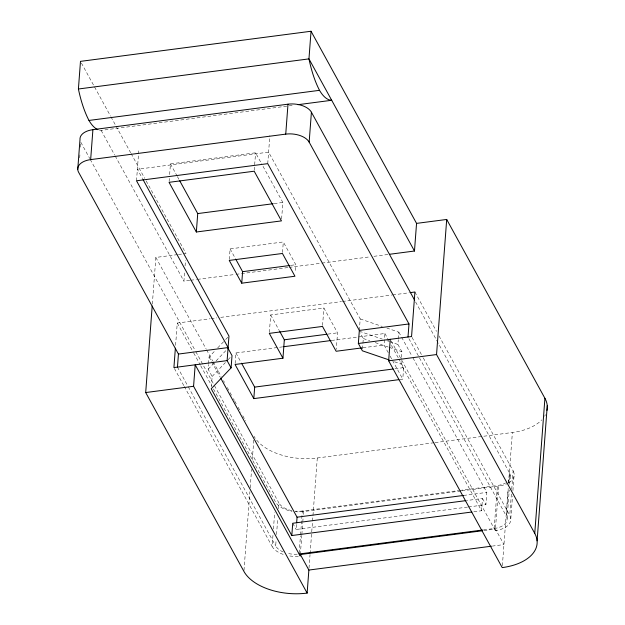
<?xml version="1.0" encoding="UTF-8"?>
<svg xmlns="http://www.w3.org/2000/svg" width="625" height="625" viewBox="0 0 625 625"><rect width="100%" height="100%" fill="white"/><g stroke="black" fill="none" stroke-linecap="round" stroke-linejoin="round"><path stroke-width="0.47" stroke-dasharray="3.12 2.34" d="M79.695 157.789L79.914 154.891M80.492 147.164L80.789 143.305M136.508 180.789L138.758 150.852M152.344 304.102L155.852 257.445L177.523 254.617M169.133 181.359L169.352 178.453M169.648 174.57L170.445 163.906L255.57 152.789L261.125 162.891M175.586 345.32L177.258 323.055L210.102 318.766M189.711 280.391L183.922 281.141L184.711 270.664M185.07 265.898L185.5 260.18M211.352 386.883L212.133 376.492L208.156 369.242L208.508 364.523M208.578 363.578L209.078 356.961L215.047 350.695M229.312 259.461L230.102 248.906L283.305 241.953L295.812 264.727L295.234 272.398M235.133 363.508L235.922 352.953L283.805 346.703M254.258 170.242L255.57 152.789M267.742 163.648L269.844 135.648M243.984 570.422L249.906 491.695M250.195 487.812L251.586 469.344M252.312 459.625L253.773 440.188M269.375 332.406L270.688 314.953L323.891 308.008L337.531 332.844L336.289 349.344M281.609 218.938L282.852 202.461L261.586 163.727M282.516 252.508L283.305 241.953M283.188 554.398A22.391 12.648 4.3 0 1 272.133 546.43L273 534.812M273.438 529.008L274.68 512.555M283.211 551.961A18.656 10.539 4.3 0 1 275.68 545.969L276.109 540.234M276.539 534.5L277.688 519.219M278.477 508.711L278.906 502.977L214.141 385.047M467.508 507.078L296.141 529.469L296.57 523.797M299.164 553.039L300.461 535.852M300.531 534.891L302.328 511.008L458.781 490.57M300.344 554.531L301.781 535.43M301.852 534.469L302.719 523.008M302.789 522.055L303.078 518.234M303.359 514.414L303.578 511.547L460.992 490.984M322.578 325.461L323.891 308.008M309.016 568.125L310.031 554.594M310.102 553.633L317.297 457.984A50.375 28.461 4.3 0 1 254.07 436.297M359.336 330.438L360.203 318.922L268.609 152.133L137.367 169.281L142.539 178.688M362.516 348.914L362.867 344.188M362.938 343.242L363.297 338.523L360.172 332.828M388.25 352.695L384.031 345.008L384.898 333.492L332.172 340.383M401.469 357.367L401.891 351.695L397.914 344.453L398.273 339.734M398.344 338.789L398.836 332.172L386.883 328.07M473.828 511.766L481.57 510.75L400.969 363.984L401.398 358.312M399.883 379.539L402.781 379.156L403.648 367.641L398.961 359.109M481.57 510.75L482.492 498.469L467 500.492M468.477 506.953L485.906 504.68L486.828 492.398L412.414 356.891M483.555 529.898L494.18 528.516L497.406 485.523A18.656 10.539 4.3 0 0 505.516 482.984M511.375 494.094L509.773 515.383A22.391 12.648 4.3 0 1 495.312 530.586L498.664 486.062A22.391 12.648 4.3 0 0 507.586 483.445M502.367 565.68L508.164 488.531M508.602 482.734L512.383 432.5A50.375 28.461 4.3 0 0 541.742 419.891M494.18 528.516A18.656 10.539 4.3 0 0 506.227 515.852L508.312 488.148M508.672 483.367L509.461 472.859L438.125 342.961M507.094 518.602L509.25 489.945M509.68 484.219L510.328 475.617M511.742 489.25L513.125 470.859L438.875 335.656M510.812 518.695L512.492 496.43M512.922 490.625L514.164 474.172M217.695 347.906L224.984 340.242M225.648 339.547L228.961 336.062M208.156 369.242L215.445 361.586M216.109 360.883L228.039 348.344M212.133 376.492L225.391 362.555M228.039 359.773L230.695 356.984M99.555 130.195A81.508 25.945 -90 0 0 101.141 130.398L288.281 105.945M289.25 105.82L292.141 105.445M274.148 203.594L282.852 202.461M178.461 254.492L186 253.508L145.203 179.211M290.977 265.352L295.812 264.727M190.68 280.258L196.461 279.508M197.43 279.375L235.047 274.461M236.016 274.336L288.109 267.531M289.07 267.406L320.906 263.25M321.867 263.125L370.102 256.82M373.961 256.32L388.43 254.43M211.07 318.641L216.867 317.883M220.734 317.375L341.484 301.602M342.453 301.477L391.719 295.039M392.688 294.914L409.109 292.773M327.859 334.102L337.531 332.844M362.961 347.758L384.031 345.008M394.945 368.781L403.648 367.641M317.297 457.984L434.156 442.719M435.117 442.594L512.383 432.5M459.742 490.445L497.406 485.523M461.961 490.852L498.664 486.062M463.594 495.43L486.828 492.398M483.836 530.562L495.43 529.047L503.953 544.57L492.367 546.086M360.203 318.922L382.281 326.492M359.273 331.203L382.273 339.094M386.875 340.672L388.719 341.297M389.633 341.617L397.914 344.453M363.297 338.523L369.727 340.719M375.242 342.602L388.109 346.992M389.031 347.305L401.891 351.695M394.539 361.781L400.969 363.984M414.906 292.016L436.523 331.375M415.594 301.938L437.656 342.109M412.031 337.391L422.836 357.07M423.305 357.93L509.773 515.383M408.953 338.711L506.227 515.852M398.836 332.172L401.18 336.438M401.648 337.289L411.945 356.039M482.492 498.469L485.906 504.68M391.211 341.023L495.312 530.586M384.898 333.492L389.117 341.18M391.461 345.445L398.492 358.25M390.125 356.109L392 359.523M392.469 360.375L402.781 379.156M270.688 314.953L279.328 330.688M230.102 248.906L235.195 258.18M170.445 163.906L176.922 175.695M177.383 176.531L179.234 179.898M81.422 63.078L94.086 86.133M94.555 86.984L110.5 116.023M110.969 116.875L115.656 125.414M116.125 126.266L130.664 152.742M131.133 153.594L144.734 178.359M235.922 352.953L241.078 362.344M101.141 130.398L114.703 155.094M115.172 155.945L183.922 281.141M155.852 257.445L206.133 349.016M206.609 349.867L212.711 360.992M213.188 361.852L221.172 376.398M223.523 380.672L224.461 382.383M227.281 387.523L229.633 391.797M230.102 392.656L231.516 395.219M233.391 398.648L234.328 400.359M234.805 401.211L236.211 403.781M238.094 407.203L240.914 412.336M242.789 415.758L245.609 420.891M209.078 356.961L220.312 377.414M292.734 523.258L296.141 529.469M80.859 142.336L89.773 158.578M90.242 159.43L195.367 350.859M195.844 351.711L213.672 384.188M177.258 323.055L193.234 352.156M193.711 353.008L200.289 364.992M200.758 365.844L211.562 385.523M213.445 388.953L275.477 501.906A22.391 12.648 4.3 0 0 292.023 511.273M177.461 367.117L187.797 385.945M188.266 386.797L275.68 545.969M174.383 368.438L183.781 385.547M184.25 386.406L272.133 546.43M513.125 470.859A22.391 12.648 4.3 0 1 508.391 483.008M303.578 511.547A22.391 12.648 4.3 0 1 292.977 511.422M298.352 556.266A22.391 12.648 4.3 0 1 288.68 555.797M545.477 414.68A50.375 28.461 4.3 0 1 544.609 416.227M302.328 511.008A18.656 10.539 4.3 0 1 295.594 511.156M291.758 510.602A18.656 10.539 4.3 0 1 278.906 502.977M509.461 472.859A18.656 10.539 4.3 0 1 506.297 482.5M297.211 554.18A18.656 10.539 4.3 0 1 286.664 553.148"/><path stroke-width="0.94" d="M97.969 129.688A81.508 25.945 -90 0 1 88.969 120.445A81.508 31.312 87.1 0 1 78.406 89L80.484 61.367L311.039 31.25L416.555 223.391L414.477 251.023L389.391 254.305M77.742 169.516L79.992 139.578A18.656 10.539 4.3 0 1 92.914 129.672L287.992 104.188A18.656 10.539 4.3 0 1 311.414 112.219L414.656 300.234M177.461 367.117L178.438 354.062L78.609 172.273A18.656 10.539 4.3 0 1 90.656 159.609L92.914 129.672M481.906 530.812L300.344 554.531L308.867 570.055L307.141 593.086A50.375 28.461 4.3 0 1 243.914 571.398L145.695 392.547L152.195 306.047M175.367 348.219L173.914 367.578L227.117 360.625L231.094 367.875L211.211 388.773L291.812 535.539L471.891 512.016M196.344 232L169.062 182.328L254.188 171.211L281.469 220.883L196.344 232L197.727 213.578L179.695 180.742M307.141 593.086L193.578 386.289L195.195 364.797L300.234 556.07L300.344 554.531M227.117 360.625L228.961 336.062L143.008 179.539M231.094 367.875L232.016 355.594L228.039 348.344M241.742 283.188L229.242 260.422L282.445 253.469L294.945 276.234L241.742 283.188L242.609 271.672L235.664 259.023M398.914 379.664L253.812 398.617L254.68 387.102L241.547 363.203M408.008 337L408.992 323.945L309.156 142.156A18.656 10.539 4.3 0 0 285.742 134.125L287.992 104.188M253.812 398.617L235.055 364.469L282.945 358.211L284.328 339.789L279.781 331.516M311.039 31.25L308.961 58.883A81.508 31.312 87.1 0 0 319.516 90.328A81.508 25.945 -90 0 0 331.688 100.281L297.93 104.688M309.156 142.156L311.414 112.219M291.812 535.539L292.734 523.258L466.039 500.617M296.641 522.852L297.062 517.188L220.781 378.266M389.023 359.898L362.375 350.805L358.352 343.484L359.336 330.438L267.742 163.648L136.508 180.789L228.102 347.578L178.438 354.062M416.555 223.391L446.703 219.453L544.922 398.305L534.758 533.406A50.375 28.461 4.3 0 1 502.219 567.602L388.656 360.805L390.273 339.312M534.758 533.406L436.547 354.555L446.703 219.453M537.102 540.844L547.258 405.75M78.406 89L308.961 58.883L414.477 251.023M88.969 120.445L319.516 90.328M90.656 159.609L285.742 134.125M197.727 213.578L273.18 203.719M242.609 271.672L290.008 265.484M410.078 292.641L414.906 292.016L411.555 336.531L358.352 343.484M284.328 339.789L326.891 334.234M359.336 330.438L408.992 323.945M283.805 346.703L331.211 340.508M362 347.883L336.148 351.266L322.508 326.43L269.305 333.375L282.945 358.211M145.695 392.547L193.578 386.289M388.656 360.805L436.547 354.555M254.68 387.102L393.008 369.031M297.062 517.188L463.594 495.43M299.094 554L482.586 530.023M308.867 570.055L491.398 546.211M544.922 398.305A50.375 28.461 4.3 0 1 546.984 410.398"/></g></svg>
